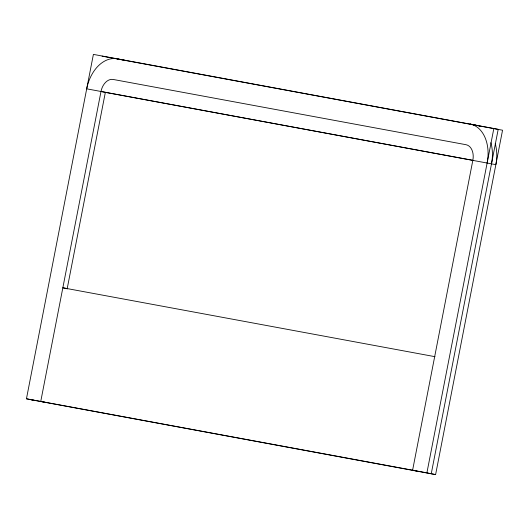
<?xml version="1.0" encoding="UTF-8"?>
<svg xmlns="http://www.w3.org/2000/svg" width="529" height="529" viewBox="0 0 529 529"><rect width="100%" height="100%" fill="white"/><g stroke="black" fill="none" stroke-linecap="round" stroke-linejoin="round"><path stroke-width="0.79" d="M35.152 400.552L26.45 398.787L93.395 54.394L498.199 129.327L431.254 473.726M416.951 471.081L412.607 470.195L472.853 160.241A14.032 9.694 -78.5 0 0 465.996 144.701L113.213 79.462A14.032 9.694 -78.5 0 0 100.999 91.477L40.753 401.432L45.104 402.318M67.123 289.019L105.35 92.363L100.999 91.477M26.45 398.787L426.903 472.84L493.848 128.448M30.801 399.673L435.605 474.606L502.55 130.213L102.097 56.16M495.237 143.571A35.086 24.241 -78.5 0 1 495.858 164.651L86.696 88.832A35.086 24.241 -78.5 0 1 117.233 58.805L125.928 60.57A35.086 24.241 -78.5 0 0 123.402 60.299M104.861 92.271L472.82 160.313M434.983 356.678L62.845 287.783L66.469 288.517M477.991 125.657L470.01 124.037A35.086 24.241 -78.5 0 1 487.156 162.886M426.903 472.84L435.605 474.606M478.712 125.803A35.086 24.241 -78.5 0 1 479.948 126.081M475.604 125.201A35.086 24.241 -78.5 0 1 476.821 125.571M490.886 142.685A35.086 24.241 -78.5 0 1 491.507 163.772M117.769 59.42A35.086 24.241 -78.5 0 1 120.321 59.499"/></g></svg>
